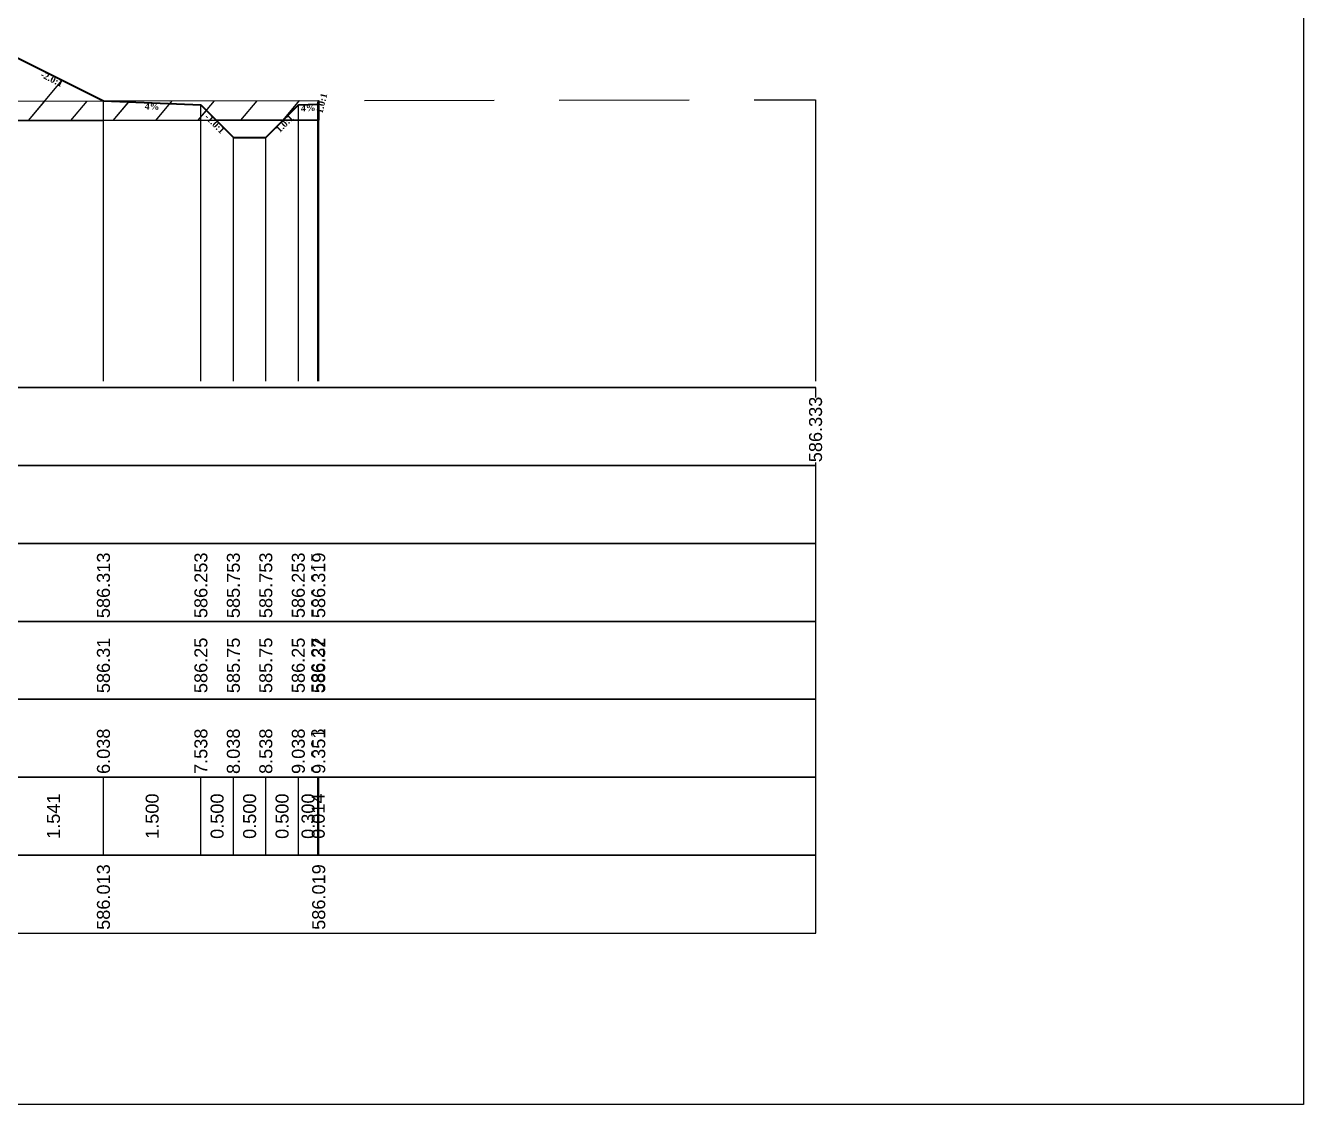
# Model space of a CAD drawing. Header units: millimetres. Extents: x 2762 to 3076, y 916 to 3305.
# Drawn here: x 2979.54 to 2999.21, y 1437.65 to 1454.26 of the extents above; entities that cross this region are included whole.
import ezdxf

# ---------------------------------------------------------------- set-up
doc = ezdxf.new("R2010")
doc.units = ezdxf.units.MM
doc.header["$LTSCALE"] = 2
doc.linetypes.add('CACHE', pattern=[9.525, 6.35, -3.175])
doc.linetypes.add('DASHED', pattern=[0.75, 0.5, -0.25])
doc.layers.add('C-ROAD-CORR', color=5, linetype='Continuous')
doc.layers.add('C-ROAD-SCTN', color=7, linetype='Continuous')
doc.styles.add('C3D_Etiquette', font='romans.shx')
doc.styles.add('C3D_Profil_Travers', font='romans.shx')

msp = doc.modelspace()

# ---------------------------------------------------------------- hatches: boundary and pattern name
at = {"linetype": 'Continuous', "lineweight": -3}
h = msp.add_hatch(dxfattribs=at)
h.set_pattern_fill('_U', color=3, angle=50, style=0, pattern_type=0)
h.set_pattern_definition([(50, (2983.5073, 1452.8021), (-0.766044, 0.64279), [])])
h.paths.add_polyline_path([(2983.507, 1452.802), (2983.742, 1453.037), (2984.042, 1453.049), (2984.056, 1453.103), (2984.056, 1452.803)])
h.paths.add_polyline_path([(2965.965, 1452.793), (2966.204, 1453.031), (2967.704, 1453.091), (2968.808, 1453.643), (2976.805, 1453.963), (2979.201, 1453.867), (2980.742, 1453.097), (2982.242, 1453.037), (2982.479, 1452.8), (2975.758, 1452.788), (2974.377, 1452.786), (2973.62, 1452.785)])
h.paths.add_polyline_path([(2964.391, 1452.795), (2964.391, 1453.095), (2964.404, 1453.043), (2964.704, 1453.031), (2964.941, 1452.794)])
h = msp.add_hatch(dxfattribs=at)
h.set_pattern_fill('_U', color=150, scale=0.5, angle=50, style=0, pattern_type=0)
h.set_pattern_definition([(50, (2983.5073, 1452.8021), (-0.383022, 0.321394), [])])
h.paths.add_polyline_path([(2983.507, 1452.802), (2983.742, 1453.037), (2984.042, 1453.049), (2984.056, 1453.103), (2984.056, 1452.803)])
h.paths.add_polyline_path([(2980.742, 1453.097), (2984.056, 1453.103), (2984.042, 1453.049), (2983.742, 1453.037), (2983.507, 1452.802), (2982.479, 1452.8), (2982.242, 1453.037)])
h.paths.add_polyline_path([(2965.965, 1452.793), (2966.204, 1453.031), (2967.704, 1453.091), (2973.62, 1453.085), (2974.377, 1453.086), (2975.758, 1453.088), (2980.742, 1453.097), (2982.242, 1453.037), (2982.479, 1452.8), (2975.758, 1452.788), (2974.377, 1452.786), (2973.62, 1452.785)])
h.paths.add_polyline_path([(2964.391, 1453.095), (2967.704, 1453.091), (2966.204, 1453.031), (2965.965, 1452.793), (2964.941, 1452.794), (2964.704, 1453.031), (2964.404, 1453.043)])
h.paths.add_polyline_path([(2964.391, 1452.795), (2964.391, 1453.095), (2964.404, 1453.043), (2964.704, 1453.031), (2964.941, 1452.794)])
h = msp.add_hatch(dxfattribs=at)
h.set_pattern_fill('_U', color=1, angle=50, style=0, pattern_type=0)
h.set_pattern_definition([(50, (2982.4791, 1452.8002), (-0.766044, 0.64279), [])])
h.paths.add_polyline_path([(2982.479, 1452.8), (2983.507, 1452.802), (2983.242, 1452.537), (2982.742, 1452.537)])
h.paths.add_polyline_path([(2964.941, 1452.794), (2965.965, 1452.793), (2965.704, 1452.531), (2965.204, 1452.531)])

# ---------------------------------------------------------------- linework, layer by layer
at = {"color": 253, "linetype": 'Continuous', "lineweight": -3}
for p, q in [((2979.201, 1453.867), (2980.742, 1453.097)), ((2975.758, 1453.088), (2980.742, 1453.097)), ((2980.742, 1453.097), (2984.056, 1453.103)), ((2982.242, 1453.037), (2980.742, 1453.097)), ((2980.742, 1453.097), (2982.242, 1453.037)), ((2980.742, 1453.097), (2982.242, 1453.037)), ((2984.042, 1453.049), (2984.056, 1453.103)), ((2984.056, 1453.103), (2984.042, 1453.049)), ((2984.042, 1453.049), (2984.056, 1453.103)), ((2984.056, 1453.103), (2984.056, 1452.803)), ((2984.056, 1453.103), (2984.056, 1452.803)), ((2982.479, 1452.8), (2982.242, 1453.037)), ((2982.242, 1453.037), (2982.479, 1452.8)), ((2982.242, 1453.037), (2982.479, 1452.8)), ((2983.507, 1452.802), (2983.742, 1453.037)), ((2983.742, 1453.037), (2983.507, 1452.802)), ((2983.507, 1452.802), (2983.742, 1453.037)), ((2983.742, 1453.037), (2984.042, 1453.049)), ((2984.042, 1453.049), (2983.742, 1453.037)), ((2983.742, 1453.037), (2984.042, 1453.049)), ((2982.479, 1452.8), (2975.758, 1452.788)), ((2982.479, 1452.8), (2975.758, 1452.788)), ((2983.507, 1452.802), (2982.479, 1452.8)), ((2982.479, 1452.8), (2983.507, 1452.802)), ((2982.742, 1452.537), (2982.479, 1452.8)), ((2983.507, 1452.802), (2983.242, 1452.537)), ((2984.056, 1452.803), (2983.507, 1452.802)), ((2984.056, 1452.803), (2983.507, 1452.802)), ((2983.242, 1452.537), (2982.742, 1452.537))]:
    msp.add_line(p, q, dxfattribs=at)
at = {"color": 105, "linetype": 'DASHED', "lineweight": -3, "ltscale": 2}
msp.add_line((2975.758, 1453.088), (2991.705, 1453.117), dxfattribs=at)
at = {"color": 8, "linetype": 'CACHE', "lineweight": -3}
for p, q in [((2980.742, 1448.784), (2980.742, 1453.097)), ((2984.056, 1448.784), (2984.056, 1453.103)), ((2982.242, 1448.784), (2982.242, 1453.037)), ((2983.742, 1448.784), (2983.742, 1453.037)), ((2984.042, 1448.784), (2984.042, 1453.049)), ((2982.742, 1448.784), (2982.742, 1452.537)), ((2983.242, 1448.784), (2983.242, 1452.537))]:
    msp.add_line(p, q, dxfattribs=at)
at = {"color": 98, "linetype": 'CACHE', "lineweight": -3}
msp.add_line((2991.705, 1453.117), (2991.705, 1448.784), dxfattribs=at)
at = {"color": 6, "linetype": 'Continuous', "lineweight": -3}
for p, q in [((2975.758, 1452.788), (2980.742, 1452.797)), ((2980.742, 1452.797), (2984.056, 1452.803))]:
    msp.add_line(p, q, dxfattribs=at)
at = {"color": 7, "linetype": 'Continuous', "lineweight": -3}
for p, q in [((2957.704, 1448.684), (2991.706, 1448.684)), ((2980.742, 1441.484), (2980.742, 1442.684)), ((2980.742, 1441.484), (2980.742, 1442.684)), ((2982.242, 1441.484), (2982.242, 1442.684)), ((2982.242, 1441.484), (2982.242, 1442.684)), ((2982.742, 1441.484), (2982.742, 1442.684)), ((2982.742, 1441.484), (2982.742, 1442.684)), ((2983.242, 1441.484), (2983.242, 1442.684)), ((2983.242, 1441.484), (2983.242, 1442.684)), ((2983.742, 1441.484), (2983.742, 1442.684)), ((2983.742, 1441.484), (2983.742, 1442.684)), ((2984.042, 1441.484), (2984.042, 1442.684)), ((2984.042, 1441.484), (2984.042, 1442.684)), ((2984.056, 1441.484), (2984.056, 1442.684))]:
    msp.add_line(p, q, dxfattribs=at)
for points in [[(2957.704, 1447.484), (2991.706, 1447.484), (2991.706, 1448.684), (2957.704, 1448.684)], [(2957.704, 1446.284), (2991.706, 1446.284), (2991.706, 1447.484), (2957.704, 1447.484)], [(2957.704, 1445.084), (2991.706, 1445.084), (2991.706, 1446.284), (2957.704, 1446.284)], [(2957.704, 1443.884), (2991.706, 1443.884), (2991.706, 1445.084), (2957.704, 1445.084)], [(2957.704, 1442.684), (2991.706, 1442.684), (2991.706, 1443.884), (2957.704, 1443.884)], [(2957.704, 1441.484), (2991.706, 1441.484), (2991.706, 1442.684), (2957.704, 1442.684)], [(2957.704, 1440.284), (2991.706, 1440.284), (2991.706, 1441.484), (2957.704, 1441.484)]]:
    msp.add_3dface(points, dxfattribs=at)
at = {"layer": 'C-ROAD-CORR', "color": 1, "linetype": 'Continuous', "lineweight": 40}
for p, q in [((2979.201, 1453.867), (2980.742, 1453.097)), ((2980.742, 1453.097), (2982.242, 1453.037)), ((2984.042, 1453.049), (2984.056, 1453.103)), ((2982.242, 1453.037), (2982.742, 1452.537)), ((2983.242, 1452.537), (2983.742, 1453.037)), ((2983.742, 1453.037), (2984.042, 1453.049)), ((2982.742, 1452.537), (2983.242, 1452.537))]:
    msp.add_line(p, q, dxfattribs=at)
at = {"layer": 'C-ROAD-CORR', "color": 1, "linetype": 'Continuous', "lineweight": -3}
for p, q in [((2982.242, 1453.037), (2982.742, 1452.537)), ((2983.242, 1452.537), (2983.742, 1453.037))]:
    msp.add_line(p, q, dxfattribs=at)
at = {"layer": 'C-ROAD-SCTN', "color": 154, "linetype": 'Continuous', "lineweight": -3}
for p, q in [((2979.201, 1453.867), (2980.742, 1453.097)), ((2980.742, 1453.097), (2982.242, 1453.037)), ((2984.042, 1453.049), (2984.056, 1453.103)), ((2982.242, 1453.037), (2982.742, 1452.537)), ((2983.242, 1452.537), (2983.742, 1453.037)), ((2983.742, 1453.037), (2984.042, 1453.049)), ((2982.742, 1452.537), (2983.242, 1452.537))]:
    msp.add_line(p, q, dxfattribs=at)
at = {"layer": 'C-ROAD-SCTN', "color": 1, "linetype": 'Continuous', "lineweight": -3}
for p, q in [((2979.201, 1453.867), (2980.742, 1453.097)), ((2980.742, 1453.097), (2982.242, 1453.037)), ((2984.042, 1453.049), (2984.056, 1453.103)), ((2982.242, 1453.037), (2982.742, 1452.537)), ((2983.242, 1452.537), (2983.742, 1453.037)), ((2983.742, 1453.037), (2984.042, 1453.049)), ((2982.742, 1452.537), (2983.242, 1452.537))]:
    msp.add_line(p, q, dxfattribs=at)

# ---------------------------------------------------------------- texts
at = {"color": 7, "linetype": 'Continuous', "lineweight": -3, "char_height": 0.1, "attachment_point": 2, "style": 'C3D_Etiquette'}
for s, insert, width, rotation in [('{\\fTimes New Roman|b1|i0|c0|p18;-2.0:1}', (2979.97, 1453.479), 0.34598, 333.4349), ('{\\fTimes New Roman|b1|i0|c0|p18;1.0:1}', (2984.053, 1453.075), 0.29446, 75.9638), ('{\\fTimes New Roman|b1|i0|c0|p18;4%}', (2981.492, 1453.063), 0.42071, 357.7094), ('{\\fTimes New Roman|b1|i0|c0|p18;4%}', (2983.892, 1453.039), 0.37094, 2.2906), ('{\\fTimes New Roman|b1|i0|c0|p18;-1.0:1}', (2982.489, 1452.784), 0.34598, 315), ('{\\fTimes New Roman|b1|i0|c0|p18;1.0:1}', (2983.495, 1452.784), 0.29001, 45)]:
    msp.add_mtext(s, dxfattribs=dict(at, insert=insert, width=width, rotation=rotation))
at = {"color": 7, "linetype": 'Continuous', "lineweight": -3, "char_height": 0.2, "rotation": 90, "style": 'C3D_Profil_Travers'}
for s, insert, attachment_point in [('{\\fArial|b0|i0|c0|p34;586.31}', (2980.742, 1443.979), 4), ('{\\fArial|b0|i0|c0|p34;586.25}', (2982.242, 1443.979), 4), ('{\\fArial|b0|i0|c0|p34;585.75}', (2982.742, 1443.979), 4), ('{\\fArial|b0|i0|c0|p34;585.75}', (2983.242, 1443.979), 4), ('{\\fArial|b0|i0|c0|p34;586.25}', (2983.742, 1443.979), 4), ('{\\fArial|b0|i0|c0|p34;586.27}', (2984.042, 1443.979), 4), ('{\\fArial|b0|i0|c0|p34;586.32}', (2984.056, 1443.979), 4), ('{\\fArial|b0|i0|c0|p34;1.541}', (2979.972, 1442.084), 5), ('{\\fArial|b0|i0|c0|p34;1.500}', (2981.492, 1442.084), 5), ('{\\fArial|b0|i0|c0|p34;0.500}', (2982.492, 1442.084), 5), ('{\\fArial|b0|i0|c0|p34;0.500}', (2982.992, 1442.084), 5), ('{\\fArial|b0|i0|c0|p34;0.500}', (2983.492, 1442.084), 5), ('{\\fArial|b0|i0|c0|p34;0.300}', (2983.892, 1442.084), 5), ('{\\fArial|b0|i0|c0|p34;0.014}', (2984.049, 1442.084), 5)]:
    msp.add_mtext(s, dxfattribs=dict(at, insert=insert, attachment_point=attachment_point))

# ---------------------------------------------------------------- next in the draw order: texts
at = {"color": 7, "linetype": 'Continuous', "lineweight": -3, "char_height": 0.2, "attachment_point": 4, "rotation": 90, "style": 'C3D_Profil_Travers', "bg_fill": 3, "box_fill_scale": 1.000375, "bg_fill_color": 256, "bg_fill_true_color": 13158600, "bg_fill_transparency": 0}
for s, insert, width in [('{\\fArial|b0|i0|c0|p34;586.333}', (2991.705, 1447.534), 0.99553), ('{\\fArial|b0|i0|c0|p34;586.313}', (2980.742, 1445.134), 0.99553), ('{\\fArial|b0|i0|c0|p34;586.253}', (2982.242, 1445.134), 0.99553), ('{\\fArial|b0|i0|c0|p34;585.753}', (2982.742, 1445.134), 0.99553), ('{\\fArial|b0|i0|c0|p34;585.753}', (2983.242, 1445.134), 0.99553), ('{\\fArial|b0|i0|c0|p34;586.253}', (2983.742, 1445.134), 0.99553), ('{\\fArial|b0|i0|c0|p34;\\C256;6.038}', (2980.742, 1442.734), 0.68316), ('{\\fArial|b0|i0|c0|p34;\\C256;7.538}', (2982.242, 1442.734), 0.68041), ('{\\fArial|b0|i0|c0|p34;\\C256;8.038}', (2982.742, 1442.734), 0.68234), ('{\\fArial|b0|i0|c0|p34;\\C256;8.538}', (2983.242, 1442.734), 0.68234), ('{\\fArial|b0|i0|c0|p34;\\C256;9.038}', (2983.742, 1442.734), 0.68206), ('{\\fArial|b0|i0|c0|p34;586.013}', (2980.742, 1440.334), 0.99553), ('{\\fArial|b0|i0|c0|p34;586.019}', (2984.056, 1440.334), 0.99595)]:
    msp.add_mtext(s, dxfattribs=dict(at, insert=insert, width=width))

# ---------------------------------------------------------------- next in the draw order: texts
for s, insert, width in [('{\\fArial|b0|i0|c0|p34;586.265}', (2984.042, 1445.134), 0.99705), ('{\\fArial|b0|i0|c0|p34;\\C256;9.338}', (2984.042, 1442.734), 0.68206)]:
    msp.add_mtext(s, dxfattribs=dict(at, insert=insert, width=width))

# ---------------------------------------------------------------- next in the draw order: texts
for s, insert, width in [('{\\fArial|b0|i0|c0|p34;586.319}', (2984.056, 1445.134), 0.99595), ('{\\fArial|b0|i0|c0|p34;\\C256;9.351}', (2984.056, 1442.734), 0.64265)]:
    msp.add_mtext(s, dxfattribs=dict(at, insert=insert, width=width))

# ---------------------------------------------------------------- next in the draw order: linework, layer by layer
msp.add_lwpolyline([(2950.215, 1467.145), (2999.215, 1467.145), (2999.215, 1437.645), (2950.215, 1437.645)], close=True)

doc.saveas('drawing.dxf')
